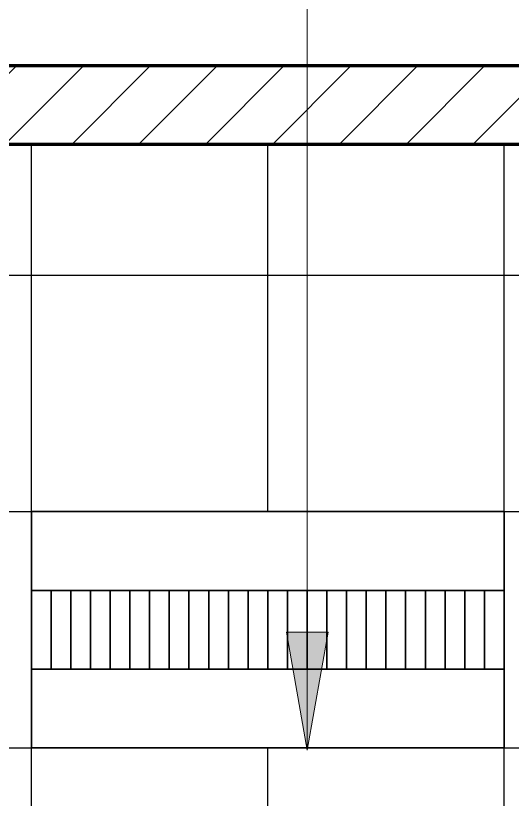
# Model space of a CAD drawing. Header units: millimetres. Extents: x -853432 to -773672, y -18171 to 22484.
# Drawn here: x -822435 to -821174, y 8281 to 10271 of the extents above; entities that cross this region are included whole.
import ezdxf

# ---------------------------------------------------------------- set-up
doc = ezdxf.new("R2010")
doc.units = ezdxf.units.MM
for name, color, linetype, lineweight in [('A-CLNG', 2, 'Continuous', 9), ('A-CLNG-PATT', 2, 'Continuous', 9), ('A-WALL', 5, 'Continuous', 35), ('A-WALL-PATT', 1, 'Continuous', 35), ('E-LITE-EQPM', 2, 'Continuous', 35), ('G-ANNO-TEXT', 3, 'Continuous', 9)]:
    doc.layers.add(name, color=color, linetype=linetype, lineweight=lineweight)

# ---------------------------------------------------------------- blocks, each defined once
blk = doc.blocks.new('L6 - Ceiling Recessed Modular LED Tube - DPA_1195L x 595W x 85H - 36W_AR-18526855-4251-01 ENLARGED CONCOURSE LEVEL - REFLECTED CEILING PLAN - SHEET 2')
at = {"layer": 'E-LITE-EQPM'}
for p, q in [((-600, -600), (-600, 0)), ((-600, 0), (600, 0)), ((-600, -600), (-600, 0)), ((-600, 0), (600, 0)), ((600, 0), (600, -600)), ((600, 0), (600, -600)), ((-600, -200), (600, -200)), ((-550, -200), (-550, -400)), ((-500, -200), (-500, -400)), ((-450, -200), (-450, -400)), ((-400, -200), (-400, -400)), ((-350, -200), (-350, -400)), ((-300, -200), (-300, -400)), ((-250, -200), (-250, -400)), ((-200, -200), (-200, -400)), ((-150, -200), (-150, -400)), ((-100, -200), (-100, -400)), ((-100, -200), (-100, -400)), ((-50, -200), (-50, -400)), ((0, -200), (0, -400)), ((50, -200), (50, -400)), ((100, -200), (100, -400)), ((150, -200), (150, -400)), ((200, -200), (200, -400)), ((250, -200), (250, -400)), ((300, -200), (300, -400)), ((350, -200), (350, -400)), ((400, -200), (400, -400)), ((450, -200), (450, -400)), ((500, -200), (500, -400)), ((550, -200), (550, -400)), ((600, -400), (-600, -400)), ((600, -600), (-600, -600)), ((600, -600), (-600, -600))]:
    blk.add_line(p, q, dxfattribs=at)
blk = doc.blocks.new('*U634')
at = {"layer": 'A-CLNG'}
for p, q in [((15275, 6365), (7500, 6365)), ((7500, 6365), (15275, 6365)), ((13487.5, 4832.5), (13487.5, 5432.5)), ((13487.5, 5432.5), (14687.5, 5432.5)), ((14687.5, 5432.5), (13487.5, 5432.5)), ((13487.5, 5432.5), (13487.5, 4832.5)), ((14687.5, 5432.5), (14687.5, 4832.5)), ((14687.5, 4832.5), (14687.5, 5432.5)), ((14687.5, 4832.5), (13487.5, 4832.5)), ((13487.5, 4832.5), (14687.5, 4832.5))]:
    blk.add_line(p, q, dxfattribs=at)
at = {"layer": 'E-LITE-EQPM', "extrusion": (0, 0, -1), "rotation": 180}
blk.add_blockref('L6 - Ceiling Recessed Modular LED Tube - DPA_1195L x 595W x 85H - 36W_AR-18526855-4251-01 ENLARGED CONCOURSE LEVEL - REFLECTED CEILING PLAN - SHEET 2', (-14087.5, 4832.5), dxfattribs=at)

msp = doc.modelspace()

# ---------------------------------------------------------------- hatches: boundary and pattern name
at = {"layer": 'A-CLNG-PATT', "lineweight": 25}
h = msp.add_hatch(dxfattribs=at)
h.set_pattern_fill('FP_3', color=256, style=0, pattern_type=2)
h.set_pattern_definition([(0, (-828994.9, 9611.5), (0, -600), []), (270, (-828994.9, 9611.5), (-600, -4e-14), [])])
h.paths.add_polyline_path([(-825607.4, 3279), (-825607.4, 4079), (-823357.4, 4079), (-823357.4, 4079), (-820607.4, 4079), (-820607.4, 9944), (-828382.4, 9944), (-828382.4, 4068.8), (-827592.6, 3279), (-827310.8, 3279)])
h.paths.add_polyline_path([(-825994.9, 4811.5), (-825994.9, 5411.5), (-824794.9, 5411.5), (-824794.9, 4811.5), (-825607.4, 4811.5)])
h.paths.add_polyline_path([(-824194.9, 4811.5), (-824194.9, 5411.5), (-822994.9, 5411.5), (-822994.9, 4811.5)])
h.paths.add_polyline_path([(-822394.9, 4811.5), (-822394.9, 5411.5), (-821194.9, 5411.5), (-821194.9, 4811.5)])
h.paths.add_polyline_path([(-827592.6, 4811.5), (-827794.9, 4811.5), (-827794.9, 5411.5), (-826594.9, 5411.5), (-826594.9, 4811.5), (-827310.8, 4811.5)])
h.paths.add_polyline_path([(-821194.9, 6011.5), (-822394.9, 6011.5), (-822394.9, 6611.5), (-821194.9, 6611.5), (-821194.9, 6410.1)])
h.paths.add_polyline_path([(-825994.9, 6011.5), (-825994.9, 6611.5), (-824794.9, 6611.5), (-824794.9, 6011.5), (-825104.6, 6011.5)])
h.paths.add_polyline_path([(-826594.9, 6011.5), (-827794.9, 6011.5), (-827794.9, 6611.5), (-826594.9, 6611.5), (-826594.9, 6410.1)])
h.paths.add_polyline_path([(-824194.9, 6011.5), (-824194.9, 6611.5), (-822994.9, 6611.5), (-822994.9, 6011.5)])
h.paths.add_polyline_path([(-824506.6, 6858.4), (-824509.8, 6858.4), (-824532.3, 6869.2), (-824548.1, 6890), (-824553.1, 6914.3), (-824547.8, 6937.3), (-824532.3, 6956.8), (-824508.9, 6967.6), (-824484.1, 6967.2), (-824462.5, 6956.8), (-824446.6, 6936), (-824441.4, 6913), (-824446.9, 6888.7), (-824462.5, 6869.2), (-824485.9, 6858.4), (-824497.4, 6858.4)])
h.paths.add_polyline_path([(-825994.9, 7211.5), (-825994.9, 7811.5), (-824794.9, 7811.5), (-824794.9, 7211.5), (-825104.6, 7211.5)])
h.paths.add_polyline_path([(-826594.9, 7211.5), (-827794.9, 7211.5), (-827794.9, 7811.5), (-826594.9, 7811.5), (-826594.9, 7738.8)])
h.paths.add_polyline_path([(-822994.9, 7211.5), (-824194.9, 7211.5), (-824194.9, 7811.5), (-822994.9, 7811.5), (-822994.9, 7738.8)])
h.paths.add_polyline_path([(-821194.9, 7211.5), (-822394.9, 7211.5), (-822394.9, 7811.5), (-821194.9, 7811.5), (-821194.9, 7738.8)])
h.paths.add_polyline_path([(-824794.9, 8411.5), (-825994.9, 8411.5), (-825994.9, 9011.5), (-824794.9, 9011.5)])
h.paths.add_polyline_path([(-826594.9, 8411.5), (-827794.9, 8411.5), (-827794.9, 9011.5), (-826594.9, 9011.5)])
h.paths.add_polyline_path([(-822394.9, 8411.5), (-822394.9, 9011.5), (-821194.9, 9011.5), (-821194.9, 8411.5), (-821795.4, 8411.5)])
h.paths.add_polyline_path([(-822994.9, 8411.5), (-824194.9, 8411.5), (-824194.9, 9011.5), (-822994.9, 9011.5)])
at = {"layer": 'A-WALL-PATT', "lineweight": 9}
h = msp.add_hatch(dxfattribs=at)
h.set_pattern_fill('FP_2', color=256, style=0, pattern_type=2)
h.set_pattern_definition([(45, (0, 0), (-84.852814, 84.852814), [])])
h.paths.add_polyline_path([(-786082.4, 9944), (-786082.4, 10144), (-830592.5, 10144), (-830592.5, 9944), (-786107.4, 9944)])
at = {"layer": 'G-ANNO-TEXT'}
msp.add_hatch(color=7, dxfattribs=at).paths.add_polyline_path([(-821694.7, 8405.6), (-821641.8, 8705.6), (-821747.6, 8705.6)])

# ---------------------------------------------------------------- linework, layer by layer
at = {"layer": 'A-WALL', "color": 7, "lineweight": 70}
for p, q in [((-830592.5, 10144), (-786082.4, 10144)), ((-820607.4, 9944), (-828582.4, 9944))]:
    msp.add_line(p, q, dxfattribs=at)
at = {"layer": 'G-ANNO-TEXT', "color": 10}
for p, q in [((-821694.7, 8405.6), (-821694.7, 17998.6)), ((-821641.8, 8705.6), (-821747.6, 8705.6)), ((-821747.6, 8705.6), (-821694.7, 8405.6)), ((-821694.7, 8405.6), (-821641.8, 8705.6))]:
    msp.add_line(p, q, dxfattribs=at)

# ---------------------------------------------------------------- block references
msp.add_blockref('*U634', (-835882.4, 3579))

doc.saveas('drawing.dxf')
